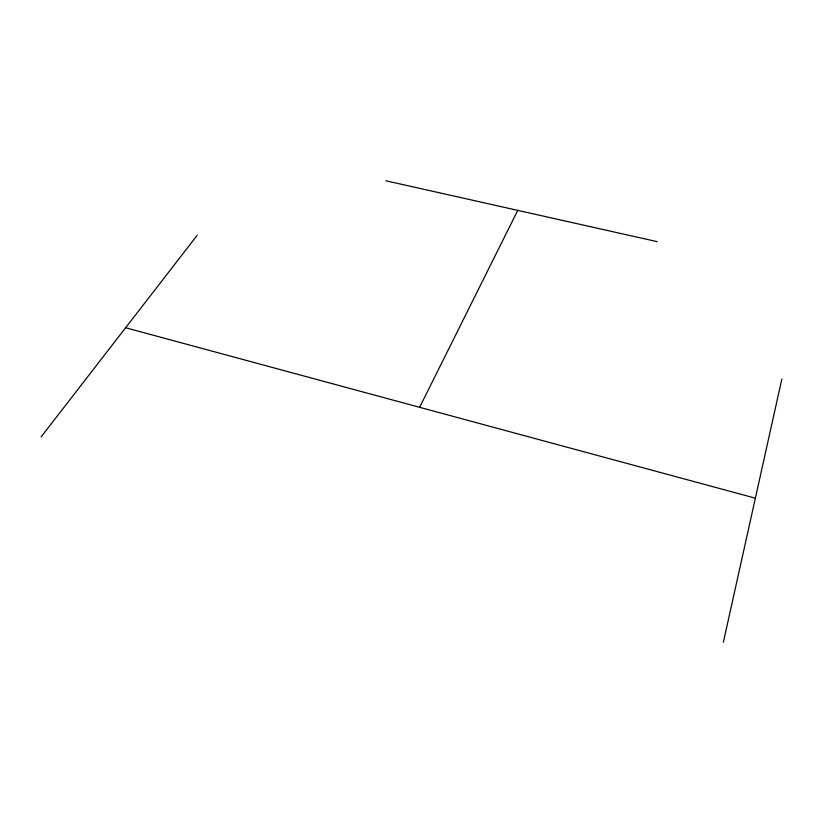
<?xml version="1.0" encoding="UTF-8"?>
<svg xmlns="http://www.w3.org/2000/svg" width="823" height="823" viewBox="0 0 823 823"><rect width="100%" height="100%" fill="white"/><g stroke="black" fill="none" stroke-linecap="round" stroke-linejoin="round"><path stroke-width="1.23" d="M723.366 642.207L781.85 379.022M419.627 407.313L517.76 210.369M41.15 436.869L197.191 235.296M385.915 180.793L657.238 241.664M125.631 327.739L755.37 498.182"/></g></svg>
